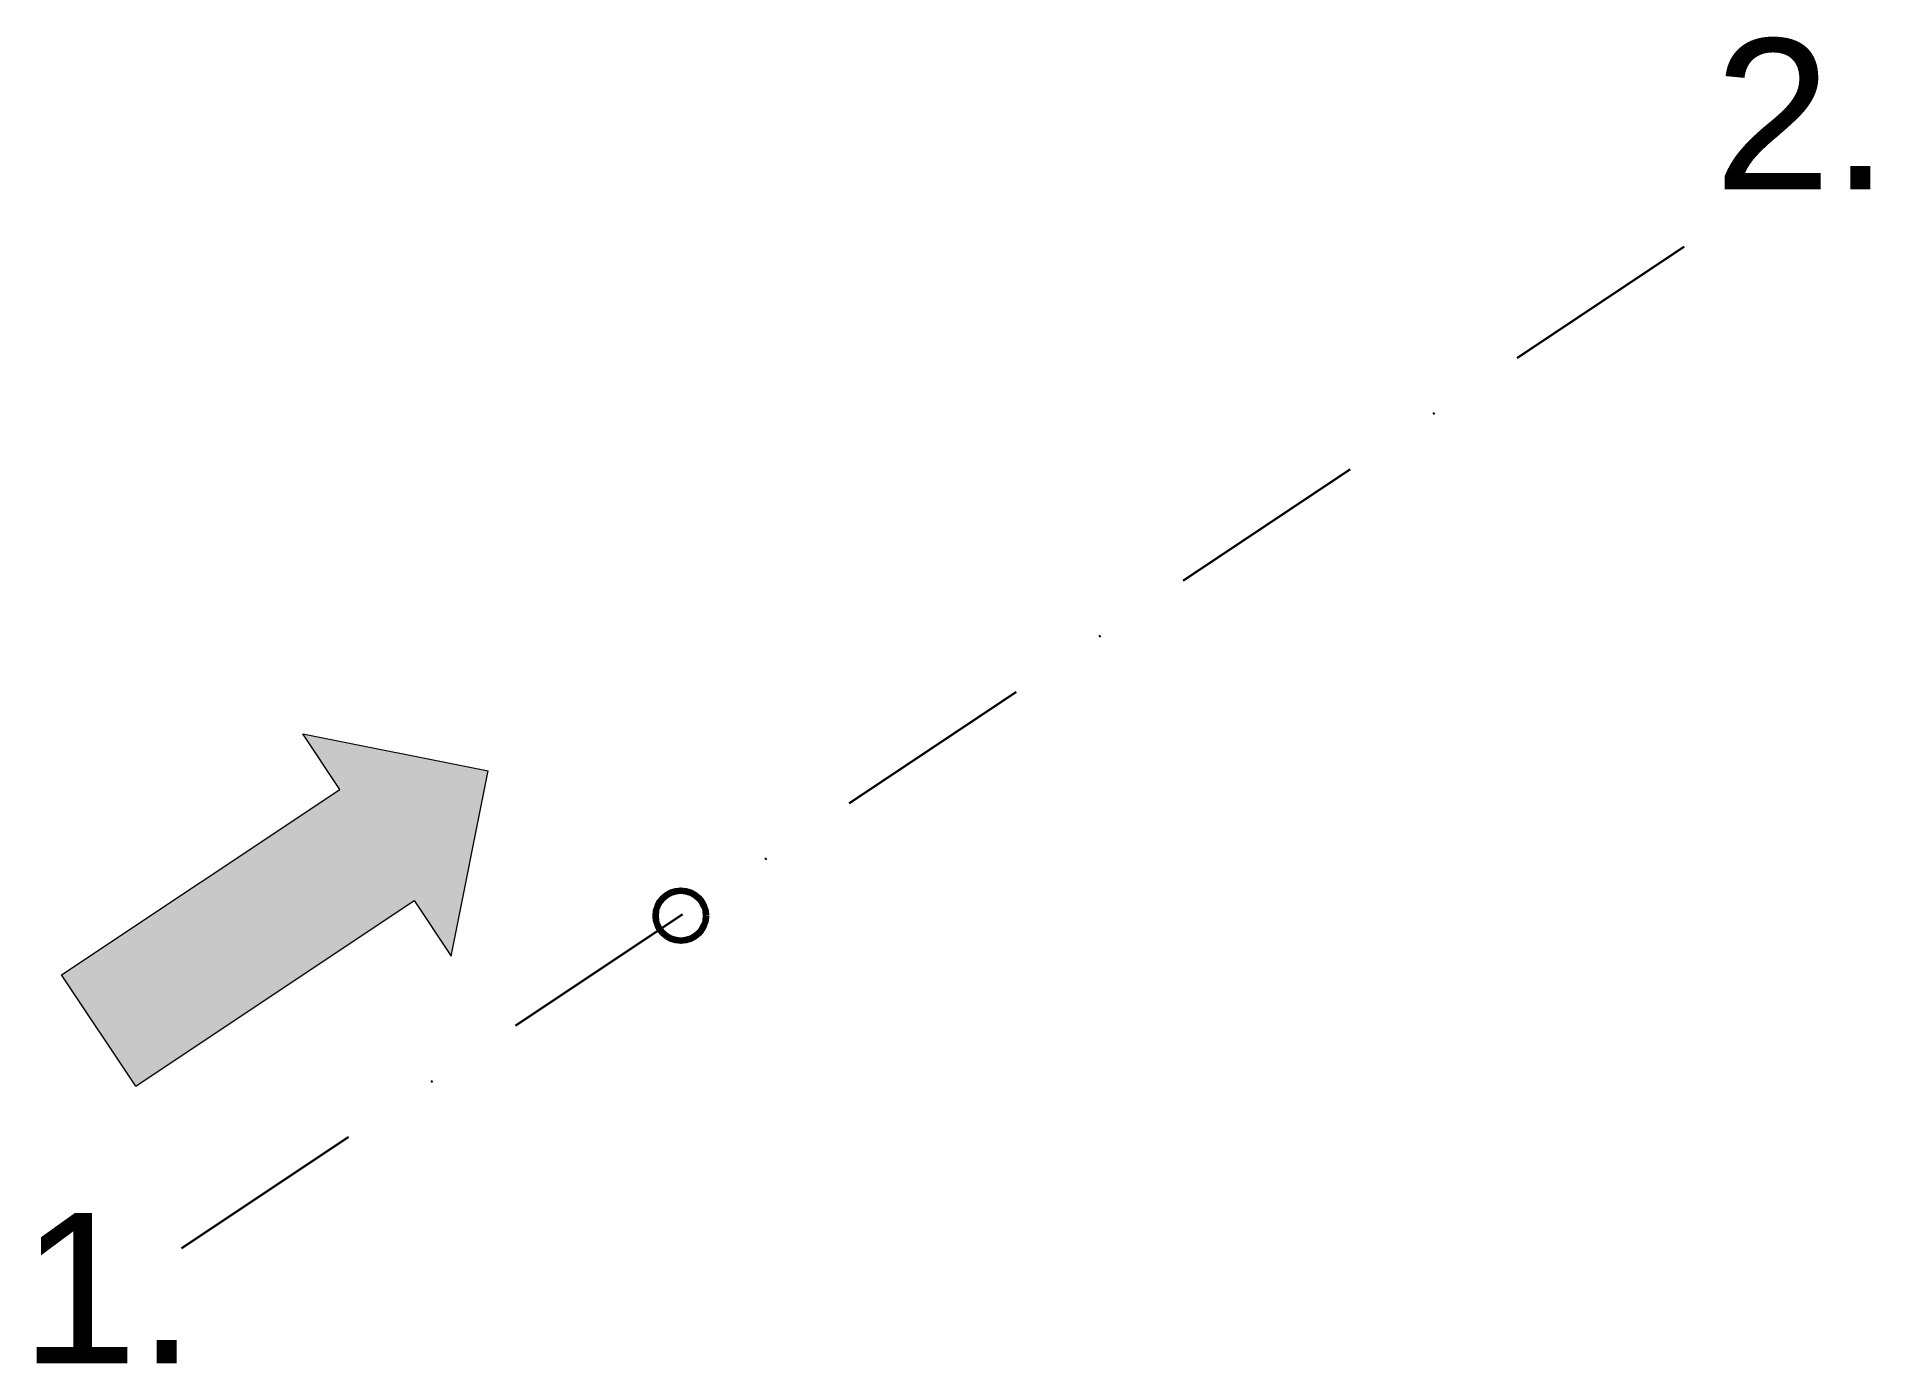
# Model space of a CAD drawing. Extents: x 51 to 161, y 23 to 103.
import ezdxf

# ---------------------------------------------------------------- set-up
doc = ezdxf.new("R2010")
doc.units = 0
doc.linetypes.add('DASHDOT', pattern=[24, 12, -5.95, 0.1, -5.95])
doc.layers.get('0').update_dxf_attribs({"lineweight": 0, "true_color": 0xffffff})
doc.layers.add('auxiliary', color=5, linetype='DASHDOT', lineweight=35, true_color=0x0000ff)
doc.layers.add('marker', color=1, linetype='Continuous', lineweight=100, true_color=0xff0000)
doc.styles.add('textstyle0', font='')
doc.styles.add('textstyle1', font='')
doc.styles.get('textstyle0').set_extended_font_data('Arial')
doc.styles.get('textstyle1').set_extended_font_data('Arial')

msp = doc.modelspace()

# ---------------------------------------------------------------- hatches: boundary and pattern name
msp.add_hatch(color=256).paths.add_polyline_path([(57.41, 39.8), (52.98, 46.46), (69.62, 57.55), (67.4, 60.88), (78.49, 58.66), (76.27, 47.57), (74.06, 50.9)], flags=0)

# ---------------------------------------------------------------- linework, layer by layer
for p, q in [((69.62, 57.55), (67.4, 60.88)), ((67.4, 60.88), (78.49, 58.66)), ((76.27, 47.57), (78.49, 58.66)), ((52.98, 46.46), (69.62, 57.55)), ((57.41, 39.8), (74.06, 50.9)), ((74.06, 50.9), (76.27, 47.57)), ((57.41, 39.8), (52.98, 46.46))]:
    msp.add_line(p, q)
at = {"layer": 'auxiliary'}
msp.add_line((150, 90), (60, 30), dxfattribs=at)
at = {"layer": 'marker'}
msp.add_circle((90, 50), 1.5, dxfattribs=at)

# ---------------------------------------------------------------- texts
at = {"char_height": 9, "attachment_point": 5}
for s, insert, style in [('2.', (157.03, 97.93), 'textstyle1'), ('1.', (55.77, 27.73), 'textstyle0')]:
    msp.add_mtext(s, dxfattribs=dict(at, insert=insert, style=style))

doc.saveas('drawing.dxf')
